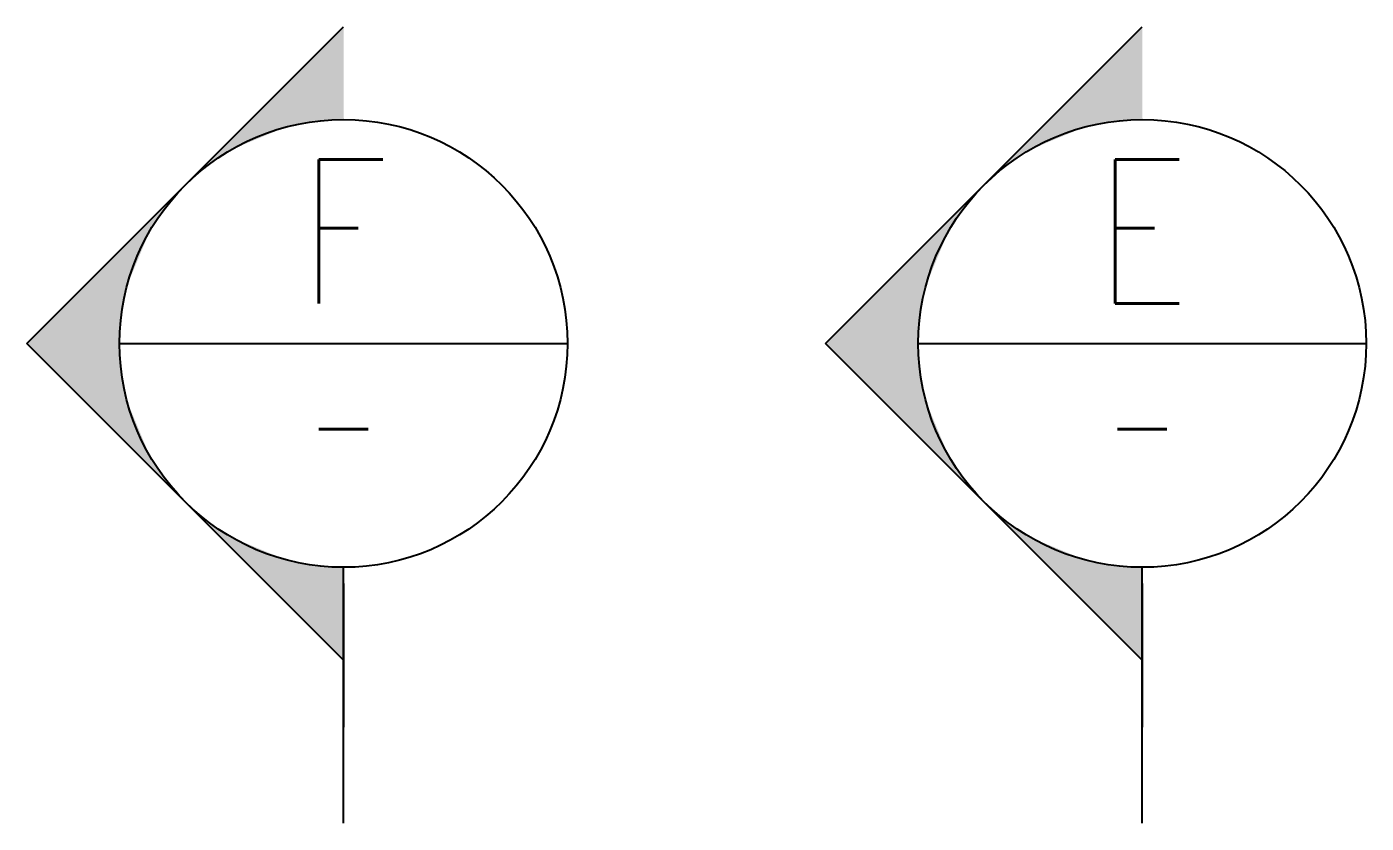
# Model space of a CAD drawing. Extents: x -4754 to 9942, y -22015 to 3942.
# Drawn here: x 3692 to 4320, y -15960 to -15586 of the extents above; entities that cross this region are included whole.
import ezdxf
from ezdxf.enums import TextEntityAlignment as Align

# ---------------------------------------------------------------- set-up
doc = ezdxf.new("R2010")
doc.units = 0
doc.header["$LTSCALE"] = 3
doc.layers.get('0').update_dxf_attribs({"linetype": 'CONTINUOUS'})
doc.layers.add('剖面線', color=1, linetype='CONTINUOUS')
doc.styles.get("Standard").update_dxf_attribs({"font": 'ROMANS.shx', "width": 0.8, "bigfont": 'chineset.shx'})

# ---------------------------------------------------------------- blocks, each defined once
blk = doc.blocks.new('m_H_Blk_Big_Texts')
at = {"color": 2}
blk.add_line((-105, 0), (105, 0), dxfattribs=at)
blk.add_circle((0, 0), 105, dxfattribs=at)
at = {"color": 3, "linetype": 'Continuous', "width": 0.8}
blk.add_attdef('A', text='', height=67.5, dxfattribs=at).set_placement((0, 52.5), align=Align.MIDDLE)
at = {"color": 1, "width": 0.8}
blk.add_attdef('HB2002', text='', height=37.5, rotation=0, dxfattribs=at).set_placement((0, -37.5), align=Align.MIDDLE)
blk = doc.blocks.new('m_H_Blk_Big_Major')
at = {"color": 2, "linetype": 'Continuous'}
for p, q in [((-148.49, 0), (0, 148.49)), ((0, -148.49), (-148.49, 0)), ((0, -112.61), (0, -159.26))]:
    blk.add_line(p, q, dxfattribs=at)
at = {"color": 3}
for p, q in [((0, -225), (0, -105)), ((0, -150), (0, -180))]:
    blk.add_line(p, q, dxfattribs=at)
at = {"color": 2, "linetype": 'Continuous'}
blk.add_circle((0, 0), 105, dxfattribs=at)
for points in [[(0, 148.49), (-52.5, 90.93), (-74.25, 74.25), (-63.92, 83.3)], [(0, 148.49), (-27.18, 101.42), (-52.5, 90.93), (-27.18, 101.42)], [(0, 148.49), (0, 105), (-27.18, 101.42), (-13.71, 104.1)], [(-148.49, 0), (-90.93, 52.5), (-74.25, 74.25), (-83.3, 63.92)], [(-148.49, 0), (-101.42, 27.18), (-90.93, 52.5), (-101.42, 27.18)], [(-148.49, 0), (-105, 0), (-101.42, 27.18), (-104.1, 13.71)], [(-148.49, 0), (-101.42, -27.18), (-90.93, -52.5), (-101.42, -27.18)], [(-148.49, 0), (-90.93, -52.5), (-74.25, -74.25), (-83.3, -63.92)], [(-148.49, 0), (-105, 0), (-101.42, -27.18), (-104.1, -13.71)], [(0, -148.49), (-52.5, -90.93), (-74.25, -74.25), (-63.92, -83.3)], [(0, -148.49), (-27.18, -101.42), (-52.5, -90.93), (-27.18, -101.42)], [(0, -148.49), (0, -105), (-27.18, -101.42), (-13.71, -104.1)]]:
    blk.add_solid(points, dxfattribs=at)

msp = doc.modelspace()

# ---------------------------------------------------------------- block references
at = {"layer": '剖面線', "linetype": 'Continuous', "rotation": 360}
for p in [(3840.844, -15734.682, 140), (4215.344, -15734.682, 140)]:
    msp.add_blockref('m_H_Blk_Big_Major', p, dxfattribs=at)
for p, values in [((3840.844, -15734.682, 140), {'A': 'F', 'HB2002': '-'}), ((4215.344, -15734.682, 140), {'A': 'E', 'HB2002': '-'})]:
    msp.add_blockref('m_H_Blk_Big_Texts', p, dxfattribs=at).add_auto_attribs(values)

doc.saveas('drawing.dxf')
